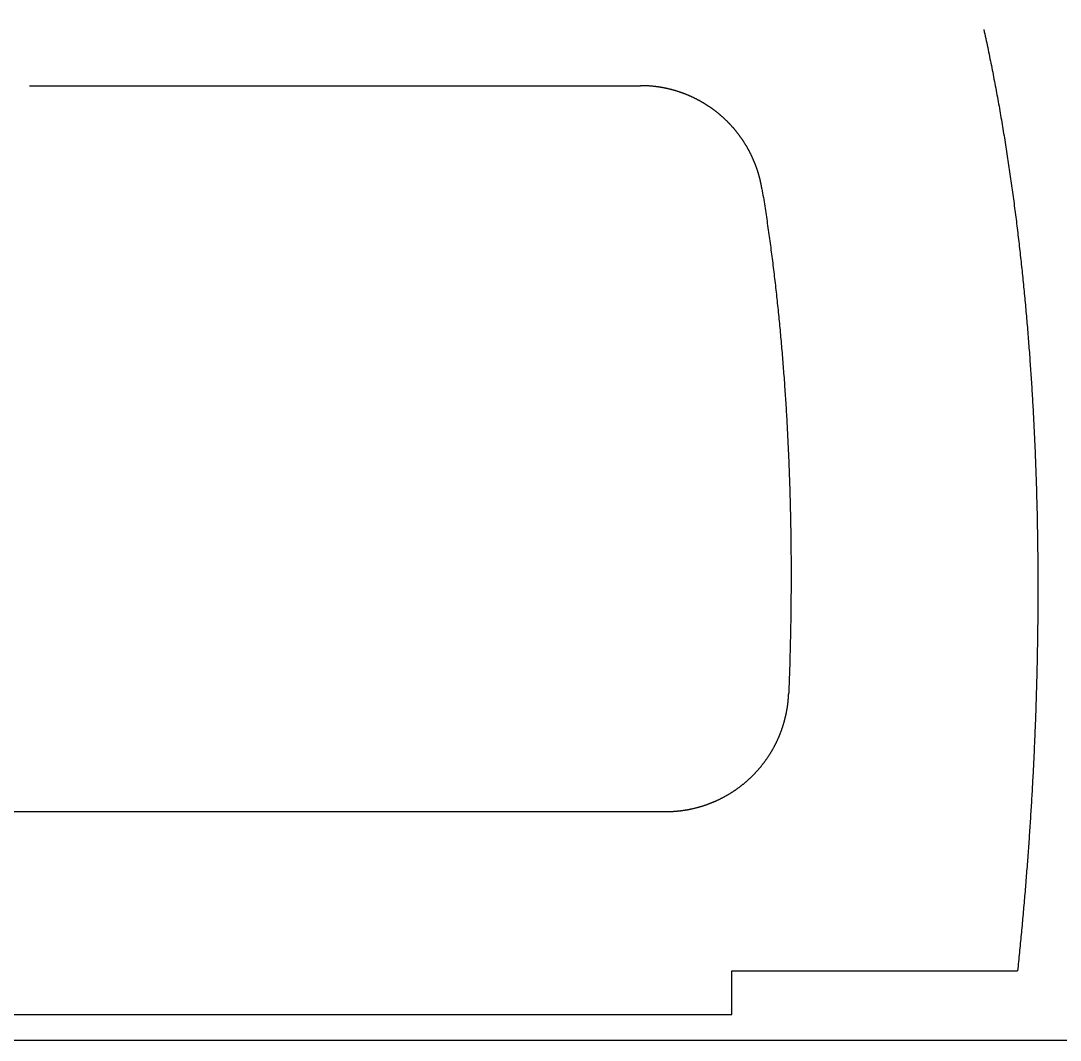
# Model space of a CAD drawing. Extents: x -537 to 363, y 432 to 791.
# Drawn here: x -455.3 to -396.7, y 432.1 to 489.5 of the extents above; entities that cross this region are included whole.
import ezdxf

# ---------------------------------------------------------------- set-up
doc = ezdxf.new("R2010")
doc.units = 0
doc.layers.get('0').update_dxf_attribs({"linetype": 'CONTINUOUS'})
doc.layers.add('90X10', color=1, linetype='CONTINUOUS')

msp = doc.modelspace()

# ---------------------------------------------------------------- linework, layer by layer
for p, q in [((-454.784, 485.89), (-420.346, 485.89)), ((-456.207, 444.971), (-418.924, 444.971)), ((-415.198, 433.526), (-415.198, 436.002)), ((-415.198, 436.002), (-399.088, 436.002)), ((-459.932, 433.526), (-415.198, 433.526))]:
    msp.add_line(p, q)
for points in [[(-400.99, 489.059, 0), (-400.962, 488.933, 0), (-400.935, 488.806, 0), (-400.907, 488.679, 0), (-400.88, 488.552, 0), (-400.853, 488.425, 0), (-400.826, 488.297, 0), (-400.799, 488.17, 0), (-400.772, 488.043, 0), (-400.746, 487.916, 0), (-400.72, 487.789, 0), (-400.693, 487.661, 0), (-400.667, 487.534, 0), (-400.642, 487.407, 0), (-400.616, 487.28, 0), (-400.59, 487.152, 0), (-400.565, 487.025, 0), (-400.54, 486.897, 0), (-400.514, 486.77, 0), (-400.49, 486.643, 0), (-400.465, 486.515, 0), (-400.44, 486.388, 0), (-400.416, 486.26, 0), (-400.391, 486.133, 0), (-400.367, 486.005, 0), (-400.343, 485.877, 0), (-400.319, 485.75, 0), (-400.295, 485.622, 0), (-400.272, 485.495, 0), (-400.248, 485.367, 0), (-400.225, 485.239, 0), (-400.202, 485.112, 0), (-400.179, 484.984, 0), (-400.156, 484.857, 0), (-400.133, 484.729, 0), (-400.11, 484.601, 0), (-400.088, 484.474, 0), (-400.065, 484.346, 0), (-400.043, 484.218, 0), (-400.021, 484.091, 0), (-399.999, 483.963, 0), (-399.978, 483.835, 0), (-399.956, 483.708, 0), (-399.935, 483.58, 0), (-399.913, 483.452, 0), (-399.892, 483.325, 0), (-399.871, 483.197, 0), (-399.85, 483.069, 0), (-399.829, 482.942, 0), (-399.809, 482.814, 0), (-399.788, 482.686, 0), (-399.768, 482.559, 0), (-399.748, 482.431, 0), (-399.728, 482.304, 0), (-399.708, 482.176, 0), (-399.688, 482.049, 0), (-399.668, 481.921, 0), (-399.649, 481.793, 0), (-399.629, 481.666, 0), (-399.61, 481.538, 0), (-399.591, 481.411, 0), (-399.572, 481.284, 0), (-399.553, 481.156, 0), (-399.534, 481.029, 0), (-399.516, 480.901, 0), (-399.497, 480.774, 0), (-399.479, 480.647, 0), (-399.461, 480.519, 0), (-399.443, 480.392, 0), (-399.425, 480.265, 0), (-399.407, 480.137, 0), (-399.389, 480.01, 0), (-399.372, 479.883, 0), (-399.354, 479.756, 0), (-399.337, 479.629, 0), (-399.32, 479.502, 0), (-399.303, 479.375, 0), (-399.286, 479.248, 0), (-399.269, 479.121, 0), (-399.253, 478.994, 0), (-399.236, 478.867, 0), (-399.22, 478.74, 0), (-399.204, 478.613, 0), (-399.187, 478.487, 0), (-399.171, 478.36, 0), (-399.156, 478.233, 0), (-399.14, 478.106, 0), (-399.124, 477.98, 0), (-399.109, 477.853, 0), (-399.093, 477.727, 0), (-399.078, 477.6, 0), (-399.063, 477.474, 0), (-399.048, 477.348, 0), (-399.033, 477.221, 0), (-399.018, 477.095, 0), (-399.003, 476.968, 0), (-398.989, 476.841, 0), (-398.974, 476.715, 0), (-398.96, 476.588, 0), (-398.946, 476.461, 0), (-398.931, 476.335, 0), (-398.917, 476.208, 0), (-398.903, 476.081, 0), (-398.89, 475.954, 0), (-398.876, 475.827, 0), (-398.862, 475.7, 0), (-398.849, 475.573, 0), (-398.835, 475.446, 0), (-398.822, 475.319, 0), (-398.809, 475.192, 0), (-398.796, 475.065, 0), (-398.783, 474.937, 0), (-398.77, 474.81, 0), (-398.757, 474.683, 0), (-398.745, 474.555, 0), (-398.732, 474.428, 0), (-398.72, 474.301, 0), (-398.707, 474.173, 0), (-398.695, 474.046, 0), (-398.683, 473.918, 0), (-398.671, 473.791, 0), (-398.659, 473.663, 0), (-398.647, 473.535, 0), (-398.636, 473.408, 0), (-398.624, 473.28, 0), (-398.612, 473.152, 0), (-398.601, 473.025, 0), (-398.59, 472.897, 0), (-398.579, 472.769, 0), (-398.567, 472.641, 0), (-398.557, 472.513, 0), (-398.546, 472.385, 0), (-398.535, 472.257, 0), (-398.524, 472.129, 0), (-398.514, 472.001, 0), (-398.503, 471.873, 0), (-398.493, 471.745, 0), (-398.483, 471.617, 0), (-398.472, 471.489, 0), (-398.462, 471.361, 0), (-398.452, 471.233, 0), (-398.443, 471.105, 0), (-398.433, 470.977, 0), (-398.423, 470.848, 0), (-398.414, 470.72, 0), (-398.404, 470.592, 0), (-398.395, 470.464, 0), (-398.386, 470.335, 0), (-398.377, 470.207, 0), (-398.368, 470.079, 0), (-398.359, 469.95, 0), (-398.35, 469.822, 0), (-398.341, 469.694, 0), (-398.332, 469.565, 0), (-398.324, 469.437, 0), (-398.315, 469.308, 0), (-398.307, 469.18, 0), (-398.299, 469.051, 0), (-398.291, 468.923, 0), (-398.283, 468.794, 0), (-398.275, 468.666, 0), (-398.267, 468.537, 0), (-398.259, 468.409, 0), (-398.252, 468.28, 0), (-398.244, 468.152, 0), (-398.237, 468.023, 0), (-398.229, 467.894, 0), (-398.222, 467.766, 0), (-398.215, 467.637, 0), (-398.208, 467.509, 0), (-398.201, 467.38, 0), (-398.194, 467.251, 0), (-398.187, 467.123, 0), (-398.18, 466.994, 0), (-398.174, 466.865, 0), (-398.167, 466.737, 0), (-398.161, 466.608, 0), (-398.155, 466.479, 0), (-398.149, 466.351, 0), (-398.142, 466.222, 0), (-398.136, 466.093, 0), (-398.131, 465.965, 0), (-398.125, 465.836, 0), (-398.119, 465.707, 0), (-398.113, 465.578, 0), (-398.108, 465.45, 0), (-398.102, 465.321, 0), (-398.097, 465.192, 0), (-398.092, 465.064, 0), (-398.087, 464.935, 0), (-398.082, 464.806, 0), (-398.077, 464.678, 0), (-398.072, 464.549, 0), (-398.067, 464.42, 0), (-398.062, 464.291, 0), (-398.058, 464.163, 0), (-398.053, 464.034, 0), (-398.049, 463.905, 0), (-398.045, 463.777, 0), (-398.04, 463.648, 0), (-398.036, 463.519, 0), (-398.032, 463.391, 0), (-398.028, 463.262, 0), (-398.024, 463.133, 0), (-398.021, 463.005, 0), (-398.017, 462.876, 0), (-398.013, 462.748, 0), (-398.01, 462.619, 0), (-398.007, 462.49, 0), (-398.003, 462.362, 0), (-398, 462.233, 0), (-397.997, 462.105, 0), (-397.994, 461.976, 0), (-397.991, 461.848, 0), (-397.988, 461.719, 0), (-397.985, 461.59, 0), (-397.983, 461.462, 0), (-397.98, 461.334, 0), (-397.978, 461.205, 0), (-397.975, 461.077, 0), (-397.973, 460.948, 0), (-397.971, 460.82, 0), (-397.968, 460.691, 0), (-397.966, 460.563, 0), (-397.964, 460.435, 0), (-397.963, 460.306, 0), (-397.961, 460.178, 0), (-397.959, 460.05, 0), (-397.957, 459.921, 0), (-397.956, 459.793, 0), (-397.954, 459.665, 0), (-397.953, 459.537, 0), (-397.952, 459.408, 0), (-397.951, 459.28, 0), (-397.95, 459.152, 0), (-397.949, 459.024, 0), (-397.948, 458.896, 0), (-397.947, 458.768, 0), (-397.946, 458.64, 0), (-397.945, 458.512, 0), (-397.945, 458.384, 0), (-397.944, 458.256, 0), (-397.944, 458.128, 0), (-397.944, 458, 0), (-397.943, 457.872, 0), (-397.943, 457.744, 0), (-397.943, 457.616, 0), (-397.943, 457.489, 0), (-397.943, 457.361, 0), (-397.943, 457.233, 0), (-397.944, 457.105, 0), (-397.944, 456.978, 0), (-397.944, 456.85, 0), (-397.945, 456.722, 0), (-397.946, 456.595, 0), (-397.946, 456.467, 0), (-397.947, 456.34, 0), (-397.948, 456.212, 0), (-397.949, 456.085, 0), (-397.95, 455.958, 0), (-397.951, 455.83, 0), (-397.952, 455.703, 0), (-397.953, 455.575, 0), (-397.955, 455.448, 0), (-397.956, 455.32, 0), (-397.958, 455.193, 0), (-397.959, 455.065, 0), (-397.961, 454.938, 0), (-397.963, 454.81, 0), (-397.964, 454.682, 0), (-397.966, 454.555, 0), (-397.968, 454.427, 0), (-397.97, 454.299, 0), (-397.973, 454.172, 0), (-397.975, 454.044, 0), (-397.977, 453.916, 0), (-397.98, 453.789, 0), (-397.982, 453.661, 0), (-397.985, 453.533, 0), (-397.987, 453.405, 0), (-397.99, 453.278, 0), (-397.993, 453.15, 0), (-397.996, 453.022, 0), (-397.999, 452.894, 0), (-398.002, 452.766, 0), (-398.005, 452.638, 0), (-398.008, 452.51, 0), (-398.012, 452.383, 0), (-398.015, 452.255, 0), (-398.018, 452.127, 0), (-398.022, 451.999, 0), (-398.026, 451.871, 0), (-398.029, 451.743, 0), (-398.033, 451.615, 0), (-398.037, 451.487, 0), (-398.041, 451.359, 0), (-398.045, 451.231, 0), (-398.049, 451.103, 0), (-398.053, 450.975, 0), (-398.058, 450.847, 0), (-398.062, 450.719, 0), (-398.066, 450.591, 0), (-398.071, 450.462, 0), (-398.075, 450.334, 0), (-398.08, 450.206, 0), (-398.085, 450.078, 0), (-398.09, 449.95, 0), (-398.095, 449.822, 0), (-398.1, 449.694, 0), (-398.105, 449.566, 0), (-398.11, 449.438, 0), (-398.115, 449.309, 0), (-398.12, 449.181, 0), (-398.126, 449.053, 0), (-398.131, 448.925, 0), (-398.137, 448.797, 0), (-398.143, 448.669, 0), (-398.148, 448.54, 0), (-398.154, 448.412, 0), (-398.16, 448.284, 0), (-398.166, 448.156, 0), (-398.172, 448.028, 0), (-398.178, 447.899, 0), (-398.184, 447.771, 0), (-398.191, 447.643, 0), (-398.197, 447.515, 0), (-398.203, 447.387, 0), (-398.21, 447.258, 0), (-398.216, 447.13, 0), (-398.223, 447.002, 0), (-398.23, 446.874, 0), (-398.237, 446.745, 0), (-398.244, 446.617, 0), (-398.251, 446.489, 0), (-398.258, 446.361, 0), (-398.265, 446.233, 0), (-398.272, 446.104, 0), (-398.279, 445.976, 0), (-398.287, 445.848, 0), (-398.294, 445.72, 0), (-398.302, 445.591, 0), (-398.309, 445.463, 0), (-398.317, 445.335, 0), (-398.325, 445.207, 0), (-398.333, 445.079, 0), (-398.341, 444.95, 0), (-398.349, 444.822, 0), (-398.357, 444.694, 0), (-398.365, 444.566, 0), (-398.373, 444.438, 0), (-398.381, 444.309, 0), (-398.39, 444.181, 0), (-398.398, 444.053, 0), (-398.407, 443.925, 0), (-398.416, 443.797, 0), (-398.424, 443.669, 0), (-398.433, 443.54, 0), (-398.442, 443.412, 0), (-398.451, 443.284, 0), (-398.46, 443.156, 0), (-398.469, 443.028, 0), (-398.478, 442.9, 0), (-398.487, 442.772, 0), (-398.497, 442.644, 0), (-398.506, 442.515, 0), (-398.516, 442.387, 0), (-398.525, 442.259, 0), (-398.535, 442.131, 0), (-398.545, 442.003, 0), (-398.554, 441.875, 0), (-398.564, 441.747, 0), (-398.574, 441.619, 0), (-398.584, 441.491, 0), (-398.594, 441.363, 0), (-398.605, 441.235, 0), (-398.615, 441.107, 0), (-398.625, 440.979, 0), (-398.636, 440.851, 0), (-398.646, 440.723, 0), (-398.657, 440.595, 0), (-398.667, 440.468, 0), (-398.678, 440.34, 0), (-398.689, 440.212, 0), (-398.7, 440.084, 0), (-398.711, 439.956, 0), (-398.722, 439.828, 0), (-398.733, 439.7, 0), (-398.744, 439.573, 0), (-398.755, 439.445, 0), (-398.767, 439.317, 0), (-398.778, 439.189, 0), (-398.789, 439.062, 0), (-398.801, 438.934, 0), (-398.813, 438.806, 0), (-398.824, 438.678, 0), (-398.836, 438.551, 0), (-398.848, 438.423, 0), (-398.86, 438.295, 0), (-398.872, 438.168, 0), (-398.884, 438.04, 0), (-398.896, 437.913, 0), (-398.909, 437.785, 0), (-398.921, 437.658, 0), (-398.933, 437.53, 0), (-398.946, 437.403, 0), (-398.958, 437.275, 0), (-398.971, 437.148, 0), (-398.984, 437.02, 0), (-398.996, 436.893, 0), (-399.009, 436.765, 0), (-399.022, 436.638, 0), (-399.035, 436.511, 0), (-399.048, 436.383, 0), (-399.061, 436.256, 0), (-399.075, 436.129, 0), (-399.088, 436.002, 0)], [(-413.499, 480.081, 0), (-413.503, 480.104, 0), (-413.507, 480.127, 0), (-413.511, 480.151, 0), (-413.515, 480.174, 0), (-413.519, 480.197, 0), (-413.524, 480.22, 0), (-413.528, 480.243, 0), (-413.532, 480.267, 0), (-413.537, 480.29, 0), (-413.541, 480.313, 0), (-413.546, 480.336, 0), (-413.551, 480.359, 0), (-413.556, 480.382, 0), (-413.561, 480.405, 0), (-413.566, 480.428, 0), (-413.571, 480.451, 0), (-413.576, 480.474, 0), (-413.581, 480.497, 0), (-413.586, 480.52, 0), (-413.592, 480.543, 0), (-413.597, 480.566, 0), (-413.603, 480.589, 0), (-413.608, 480.611, 0), (-413.614, 480.634, 0), (-413.62, 480.657, 0), (-413.625, 480.68, 0), (-413.631, 480.703, 0), (-413.637, 480.725, 0), (-413.643, 480.748, 0), (-413.649, 480.771, 0), (-413.656, 480.793, 0), (-413.662, 480.816, 0), (-413.668, 480.839, 0), (-413.675, 480.861, 0), (-413.681, 480.884, 0), (-413.688, 480.906, 0), (-413.695, 480.929, 0), (-413.701, 480.951, 0), (-413.708, 480.974, 0), (-413.715, 480.996, 0), (-413.722, 481.019, 0), (-413.729, 481.041, 0), (-413.736, 481.064, 0), (-413.743, 481.086, 0), (-413.751, 481.108, 0), (-413.758, 481.131, 0), (-413.765, 481.153, 0), (-413.773, 481.175, 0), (-413.78, 481.197, 0), (-413.788, 481.22, 0), (-413.796, 481.242, 0), (-413.803, 481.264, 0), (-413.811, 481.286, 0), (-413.819, 481.308, 0), (-413.827, 481.33, 0), (-413.835, 481.352, 0), (-413.844, 481.374, 0), (-413.852, 481.396, 0), (-413.86, 481.418, 0), (-413.869, 481.44, 0), (-413.877, 481.462, 0), (-413.886, 481.484, 0), (-413.894, 481.506, 0), (-413.903, 481.528, 0), (-413.912, 481.549, 0), (-413.92, 481.571, 0), (-413.929, 481.593, 0), (-413.938, 481.615, 0), (-413.947, 481.636, 0), (-413.956, 481.658, 0), (-413.966, 481.68, 0), (-413.975, 481.701, 0), (-413.984, 481.723, 0), (-413.994, 481.744, 0), (-414.003, 481.766, 0), (-414.013, 481.787, 0), (-414.022, 481.809, 0), (-414.032, 481.83, 0), (-414.042, 481.851, 0), (-414.052, 481.873, 0), (-414.062, 481.894, 0), (-414.072, 481.915, 0), (-414.082, 481.937, 0), (-414.092, 481.958, 0), (-414.102, 481.979, 0), (-414.112, 482, 0), (-414.123, 482.021, 0), (-414.133, 482.042, 0), (-414.144, 482.063, 0), (-414.154, 482.084, 0), (-414.165, 482.105, 0), (-414.176, 482.126, 0), (-414.187, 482.147, 0), (-414.197, 482.168, 0), (-414.208, 482.189, 0), (-414.219, 482.21, 0), (-414.23, 482.23, 0), (-414.242, 482.251, 0), (-414.253, 482.272, 0), (-414.264, 482.292, 0), (-414.276, 482.313, 0), (-414.287, 482.334, 0), (-414.299, 482.354, 0), (-414.31, 482.375, 0), (-414.322, 482.395, 0), (-414.333, 482.415, 0), (-414.345, 482.436, 0), (-414.357, 482.456, 0), (-414.369, 482.477, 0), (-414.381, 482.497, 0), (-414.393, 482.517, 0), (-414.405, 482.537, 0), (-414.418, 482.557, 0), (-414.43, 482.578, 0), (-414.442, 482.598, 0), (-414.455, 482.618, 0), (-414.467, 482.638, 0), (-414.48, 482.658, 0), (-414.492, 482.678, 0), (-414.505, 482.697, 0), (-414.518, 482.717, 0), (-414.531, 482.737, 0), (-414.544, 482.757, 0), (-414.557, 482.776, 0), (-414.57, 482.796, 0), (-414.583, 482.816, 0), (-414.596, 482.835, 0), (-414.609, 482.855, 0), (-414.622, 482.874, 0), (-414.636, 482.894, 0), (-414.649, 482.913, 0), (-414.662, 482.932, 0), (-414.676, 482.951, 0), (-414.69, 482.971, 0), (-414.703, 482.99, 0), (-414.717, 483.009, 0), (-414.731, 483.028, 0), (-414.745, 483.047, 0), (-414.759, 483.066, 0), (-414.773, 483.085, 0), (-414.787, 483.104, 0), (-414.801, 483.123, 0), (-414.815, 483.141, 0), (-414.829, 483.16, 0), (-414.843, 483.179, 0), (-414.858, 483.197, 0), (-414.872, 483.216, 0), (-414.887, 483.234, 0), (-414.901, 483.253, 0), (-414.916, 483.271, 0), (-414.93, 483.29, 0), (-414.945, 483.308, 0), (-414.96, 483.326, 0), (-414.975, 483.344, 0), (-414.99, 483.363, 0), (-415.005, 483.381, 0), (-415.02, 483.399, 0), (-415.035, 483.417, 0), (-415.05, 483.435, 0), (-415.065, 483.453, 0), (-415.08, 483.47, 0), (-415.096, 483.488, 0), (-415.111, 483.506, 0), (-415.127, 483.524, 0), (-415.142, 483.541, 0), (-415.158, 483.559, 0), (-415.173, 483.576, 0), (-415.189, 483.594, 0), (-415.205, 483.611, 0), (-415.221, 483.629, 0), (-415.236, 483.646, 0), (-415.252, 483.663, 0), (-415.268, 483.681, 0), (-415.284, 483.698, 0), (-415.3, 483.715, 0), (-415.317, 483.732, 0), (-415.333, 483.749, 0), (-415.349, 483.766, 0), (-415.365, 483.783, 0), (-415.382, 483.799, 0), (-415.398, 483.816, 0), (-415.415, 483.833, 0), (-415.431, 483.85, 0), (-415.448, 483.866, 0), (-415.465, 483.883, 0), (-415.481, 483.899, 0), (-415.498, 483.916, 0), (-415.515, 483.932, 0), (-415.532, 483.948, 0), (-415.549, 483.965, 0), (-415.566, 483.981, 0), (-415.583, 483.997, 0), (-415.6, 484.013, 0), (-415.617, 484.029, 0), (-415.634, 484.045, 0), (-415.652, 484.061, 0), (-415.669, 484.077, 0), (-415.686, 484.093, 0), (-415.704, 484.109, 0), (-415.721, 484.124, 0), (-415.739, 484.14, 0), (-415.756, 484.155, 0), (-415.774, 484.171, 0), (-415.792, 484.186, 0), (-415.81, 484.202, 0), (-415.827, 484.217, 0), (-415.845, 484.232, 0), (-415.863, 484.248, 0), (-415.881, 484.263, 0), (-415.899, 484.278, 0), (-415.917, 484.293, 0), (-415.935, 484.308, 0), (-415.954, 484.323, 0), (-415.972, 484.338, 0), (-415.99, 484.353, 0), (-416.009, 484.367, 0), (-416.027, 484.382, 0), (-416.045, 484.397, 0), (-416.064, 484.411, 0), (-416.082, 484.426, 0), (-416.101, 484.44, 0), (-416.12, 484.455, 0), (-416.138, 484.469, 0), (-416.157, 484.483, 0), (-416.176, 484.497, 0), (-416.195, 484.512, 0), (-416.214, 484.526, 0), (-416.233, 484.54, 0), (-416.252, 484.554, 0), (-416.271, 484.567, 0), (-416.29, 484.581, 0), (-416.309, 484.595, 0), (-416.328, 484.609, 0), (-416.348, 484.622, 0), (-416.367, 484.636, 0), (-416.386, 484.649, 0), (-416.406, 484.663, 0), (-416.425, 484.676, 0), (-416.445, 484.689, 0), (-416.464, 484.703, 0), (-416.484, 484.716, 0), (-416.503, 484.729, 0), (-416.523, 484.742, 0), (-416.543, 484.755, 0), (-416.562, 484.768, 0), (-416.582, 484.781, 0), (-416.602, 484.793, 0), (-416.622, 484.806, 0), (-416.642, 484.819, 0), (-416.661, 484.831, 0), (-416.681, 484.844, 0), (-416.701, 484.856, 0), (-416.722, 484.868, 0), (-416.742, 484.881, 0), (-416.762, 484.893, 0), (-416.782, 484.905, 0), (-416.802, 484.917, 0), (-416.822, 484.929, 0), (-416.843, 484.941, 0), (-416.863, 484.953, 0), (-416.883, 484.964, 0), (-416.904, 484.976, 0), (-416.924, 484.988, 0), (-416.945, 484.999, 0), (-416.965, 485.011, 0), (-416.986, 485.022, 0), (-417.006, 485.034, 0), (-417.027, 485.045, 0), (-417.048, 485.056, 0), (-417.068, 485.067, 0), (-417.089, 485.078, 0), (-417.11, 485.089, 0), (-417.131, 485.1, 0), (-417.152, 485.111, 0), (-417.173, 485.122, 0), (-417.194, 485.133, 0), (-417.214, 485.143, 0), (-417.236, 485.154, 0), (-417.257, 485.164, 0), (-417.278, 485.175, 0), (-417.299, 485.185, 0), (-417.32, 485.195, 0), (-417.341, 485.206, 0), (-417.362, 485.216, 0), (-417.384, 485.226, 0), (-417.405, 485.236, 0), (-417.426, 485.246, 0), (-417.448, 485.256, 0), (-417.469, 485.266, 0), (-417.49, 485.275, 0), (-417.512, 485.285, 0), (-417.533, 485.294, 0), (-417.555, 485.304, 0), (-417.576, 485.313, 0), (-417.598, 485.323, 0), (-417.62, 485.332, 0), (-417.641, 485.341, 0), (-417.663, 485.35, 0), (-417.685, 485.359, 0), (-417.706, 485.368, 0), (-417.728, 485.377, 0), (-417.75, 485.386, 0), (-417.772, 485.395, 0), (-417.794, 485.404, 0), (-417.816, 485.412, 0), (-417.838, 485.421, 0), (-417.86, 485.429, 0), (-417.882, 485.438, 0), (-417.904, 485.446, 0), (-417.926, 485.454, 0), (-417.948, 485.462, 0), (-417.97, 485.471, 0), (-417.992, 485.479, 0), (-418.014, 485.487, 0), (-418.036, 485.494, 0), (-418.059, 485.502, 0), (-418.081, 485.51, 0), (-418.103, 485.518, 0), (-418.126, 485.525, 0), (-418.148, 485.533, 0), (-418.17, 485.54, 0), (-418.193, 485.548, 0), (-418.215, 485.555, 0), (-418.238, 485.562, 0), (-418.26, 485.569, 0), (-418.283, 485.576, 0), (-418.305, 485.583, 0), (-418.328, 485.59, 0), (-418.35, 485.597, 0), (-418.373, 485.604, 0), (-418.396, 485.61, 0), (-418.418, 485.617, 0), (-418.441, 485.623, 0), (-418.463, 485.63, 0), (-418.486, 485.636, 0), (-418.509, 485.642, 0), (-418.532, 485.649, 0), (-418.554, 485.655, 0), (-418.577, 485.661, 0), (-418.6, 485.667, 0), (-418.623, 485.673, 0), (-418.646, 485.679, 0), (-418.668, 485.684, 0), (-418.691, 485.69, 0), (-418.714, 485.695, 0), (-418.737, 485.701, 0), (-418.76, 485.706, 0), (-418.783, 485.712, 0), (-418.806, 485.717, 0), (-418.829, 485.722, 0), (-418.852, 485.727, 0), (-418.875, 485.732, 0), (-418.898, 485.737, 0), (-418.921, 485.742, 0), (-418.944, 485.747, 0), (-418.967, 485.752, 0), (-418.99, 485.756, 0), (-419.013, 485.761, 0), (-419.036, 485.765, 0), (-419.059, 485.77, 0), (-419.082, 485.774, 0), (-419.105, 485.778, 0), (-419.129, 485.782, 0), (-419.152, 485.787, 0), (-419.175, 485.791, 0), (-419.198, 485.795, 0), (-419.221, 485.798, 0), (-419.244, 485.802, 0), (-419.268, 485.806, 0), (-419.291, 485.809, 0), (-419.314, 485.813, 0), (-419.337, 485.816, 0), (-419.361, 485.82, 0), (-419.384, 485.823, 0), (-419.407, 485.826, 0), (-419.431, 485.829, 0), (-419.454, 485.833, 0), (-419.477, 485.836, 0), (-419.501, 485.838, 0), (-419.524, 485.841, 0), (-419.547, 485.844, 0), (-419.571, 485.847, 0), (-419.594, 485.849, 0), (-419.618, 485.852, 0), (-419.641, 485.854, 0), (-419.664, 485.857, 0), (-419.688, 485.859, 0), (-419.711, 485.861, 0), (-419.735, 485.863, 0), (-419.758, 485.865, 0), (-419.782, 485.867, 0), (-419.805, 485.869, 0), (-419.828, 485.871, 0), (-419.852, 485.873, 0), (-419.875, 485.874, 0), (-419.899, 485.876, 0), (-419.922, 485.877, 0), (-419.946, 485.879, 0), (-419.969, 485.88, 0), (-419.993, 485.881, 0), (-420.017, 485.882, 0), (-420.04, 485.883, 0), (-420.064, 485.884, 0), (-420.087, 485.885, 0), (-420.111, 485.886, 0), (-420.134, 485.887, 0), (-420.158, 485.888, 0), (-420.181, 485.888, 0), (-420.205, 485.889, 0), (-420.228, 485.889, 0), (-420.252, 485.89, 0), (-420.276, 485.89, 0), (-420.299, 485.89, 0), (-420.323, 485.89, 0), (-420.346, 485.89, 0)], [(-413.499, 480.081, 0), (-413.479, 479.959, 0), (-413.459, 479.838, 0), (-413.44, 479.716, 0), (-413.42, 479.594, 0), (-413.401, 479.473, 0), (-413.381, 479.351, 0), (-413.362, 479.228, 0), (-413.343, 479.106, 0), (-413.324, 478.984, 0), (-413.305, 478.861, 0), (-413.287, 478.739, 0), (-413.268, 478.616, 0), (-413.25, 478.493, 0), (-413.231, 478.37, 0), (-413.213, 478.247, 0), (-413.195, 478.124, 0), (-413.177, 478.001, 0), (-413.16, 477.878, 0), (-413.142, 477.754, 0), (-413.125, 477.631, 0), (-413.107, 477.507, 0), (-413.09, 477.383, 0), (-413.073, 477.259, 0), (-413.056, 477.135, 0), (-413.039, 477.011, 0), (-413.022, 476.887, 0), (-413.006, 476.763, 0), (-412.989, 476.639, 0), (-412.973, 476.514, 0), (-412.957, 476.39, 0), (-412.941, 476.265, 0), (-412.925, 476.14, 0), (-412.909, 476.016, 0), (-412.893, 475.891, 0), (-412.877, 475.766, 0), (-412.862, 475.641, 0), (-412.847, 475.515, 0), (-412.831, 475.39, 0), (-412.816, 475.265, 0), (-412.801, 475.139, 0), (-412.787, 475.014, 0), (-412.772, 474.888, 0), (-412.757, 474.763, 0), (-412.743, 474.637, 0), (-412.729, 474.511, 0), (-412.714, 474.385, 0), (-412.7, 474.259, 0), (-412.686, 474.133, 0), (-412.672, 474.007, 0), (-412.659, 473.881, 0), (-412.645, 473.754, 0), (-412.632, 473.628, 0), (-412.618, 473.502, 0), (-412.605, 473.375, 0), (-412.592, 473.248, 0), (-412.579, 473.122, 0), (-412.566, 472.995, 0), (-412.553, 472.868, 0), (-412.541, 472.741, 0), (-412.528, 472.614, 0), (-412.516, 472.487, 0), (-412.504, 472.36, 0), (-412.492, 472.233, 0), (-412.48, 472.106, 0), (-412.468, 471.979, 0), (-412.456, 471.852, 0), (-412.444, 471.724, 0), (-412.433, 471.597, 0), (-412.421, 471.469, 0), (-412.41, 471.342, 0), (-412.399, 471.214, 0), (-412.388, 471.086, 0), (-412.377, 470.959, 0), (-412.366, 470.831, 0), (-412.355, 470.703, 0), (-412.345, 470.575, 0), (-412.334, 470.447, 0), (-412.324, 470.319, 0), (-412.314, 470.191, 0), (-412.304, 470.063, 0), (-412.294, 469.935, 0), (-412.284, 469.807, 0), (-412.274, 469.679, 0), (-412.265, 469.551, 0), (-412.255, 469.422, 0), (-412.246, 469.294, 0), (-412.236, 469.166, 0), (-412.227, 469.037, 0), (-412.218, 468.909, 0), (-412.209, 468.78, 0), (-412.201, 468.652, 0), (-412.192, 468.523, 0), (-412.183, 468.395, 0), (-412.175, 468.266, 0), (-412.167, 468.137, 0), (-412.158, 468.009, 0), (-412.15, 467.88, 0), (-412.142, 467.751, 0), (-412.134, 467.622, 0), (-412.127, 467.494, 0), (-412.119, 467.365, 0), (-412.111, 467.236, 0), (-412.104, 467.107, 0), (-412.097, 466.978, 0), (-412.089, 466.849, 0), (-412.082, 466.72, 0), (-412.075, 466.591, 0), (-412.069, 466.462, 0), (-412.062, 466.333, 0), (-412.055, 466.204, 0), (-412.049, 466.075, 0), (-412.042, 465.946, 0), (-412.036, 465.817, 0), (-412.03, 465.688, 0), (-412.024, 465.559, 0), (-412.018, 465.429, 0), (-412.012, 465.3, 0), (-412.006, 465.171, 0), (-412.001, 465.042, 0), (-411.995, 464.913, 0), (-411.99, 464.784, 0), (-411.984, 464.654, 0), (-411.979, 464.525, 0), (-411.974, 464.396, 0), (-411.969, 464.267, 0), (-411.964, 464.137, 0), (-411.96, 464.008, 0), (-411.955, 463.879, 0), (-411.95, 463.75, 0), (-411.946, 463.62, 0), (-411.942, 463.491, 0), (-411.937, 463.362, 0), (-411.933, 463.233, 0), (-411.929, 463.103, 0), (-411.926, 462.974, 0), (-411.922, 462.845, 0), (-411.918, 462.716, 0), (-411.915, 462.586, 0), (-411.911, 462.457, 0), (-411.908, 462.328, 0), (-411.905, 462.199, 0), (-411.901, 462.07, 0), (-411.898, 461.941, 0), (-411.896, 461.811, 0), (-411.893, 461.682, 0), (-411.89, 461.553, 0), (-411.887, 461.424, 0), (-411.885, 461.295, 0), (-411.883, 461.166, 0), (-411.88, 461.037, 0), (-411.878, 460.908, 0), (-411.876, 460.779, 0), (-411.874, 460.65, 0), (-411.872, 460.521, 0), (-411.871, 460.392, 0), (-411.869, 460.263, 0), (-411.867, 460.134, 0), (-411.866, 460.005, 0), (-411.865, 459.876, 0), (-411.863, 459.747, 0), (-411.862, 459.618, 0), (-411.861, 459.49, 0), (-411.86, 459.361, 0), (-411.86, 459.232, 0), (-411.859, 459.103, 0), (-411.858, 458.975, 0), (-411.858, 458.846, 0), (-411.857, 458.718, 0), (-411.857, 458.589, 0), (-411.857, 458.46, 0), (-411.857, 458.332, 0), (-411.857, 458.204, 0), (-411.857, 458.075, 0), (-411.857, 457.947, 0), (-411.858, 457.818, 0), (-411.858, 457.69, 0), (-411.859, 457.562, 0), (-411.859, 457.434, 0), (-411.86, 457.306, 0), (-411.861, 457.177, 0), (-411.862, 457.049, 0), (-411.863, 456.921, 0), (-411.864, 456.793, 0), (-411.865, 456.665, 0), (-411.866, 456.537, 0), (-411.868, 456.409, 0), (-411.869, 456.281, 0), (-411.871, 456.153, 0), (-411.873, 456.024, 0), (-411.874, 455.896, 0), (-411.876, 455.768, 0), (-411.878, 455.639, 0), (-411.88, 455.511, 0), (-411.883, 455.382, 0), (-411.885, 455.254, 0), (-411.887, 455.125, 0), (-411.89, 454.996, 0), (-411.892, 454.868, 0), (-411.895, 454.739, 0), (-411.898, 454.61, 0), (-411.901, 454.481, 0), (-411.904, 454.353, 0), (-411.907, 454.224, 0), (-411.91, 454.095, 0), (-411.913, 453.966, 0), (-411.917, 453.837, 0), (-411.92, 453.708, 0), (-411.924, 453.579, 0), (-411.928, 453.449, 0), (-411.931, 453.32, 0), (-411.935, 453.191, 0), (-411.939, 453.062, 0), (-411.943, 452.933, 0), (-411.948, 452.803, 0), (-411.952, 452.674, 0), (-411.956, 452.544, 0), (-411.961, 452.415, 0), (-411.965, 452.286, 0), (-411.97, 452.156, 0), (-411.975, 452.027, 0), (-411.979, 451.897, 0), (-411.984, 451.767, 0), (-411.99, 451.638, 0)], [(-418.924, 444.971, 0), (-418.898, 444.971, 0), (-418.873, 444.971, 0), (-418.847, 444.971, 0), (-418.821, 444.971, 0), (-418.796, 444.972, 0), (-418.77, 444.972, 0), (-418.744, 444.973, 0), (-418.719, 444.974, 0), (-418.693, 444.975, 0), (-418.668, 444.975, 0), (-418.642, 444.976, 0), (-418.616, 444.978, 0), (-418.591, 444.979, 0), (-418.565, 444.98, 0), (-418.539, 444.981, 0), (-418.514, 444.983, 0), (-418.488, 444.984, 0), (-418.463, 444.986, 0), (-418.437, 444.988, 0), (-418.412, 444.99, 0), (-418.386, 444.992, 0), (-418.361, 444.994, 0), (-418.335, 444.996, 0), (-418.31, 444.998, 0), (-418.284, 445, 0), (-418.259, 445.003, 0), (-418.233, 445.005, 0), (-418.208, 445.008, 0), (-418.182, 445.011, 0), (-418.157, 445.013, 0), (-418.131, 445.016, 0), (-418.106, 445.019, 0), (-418.08, 445.022, 0), (-418.055, 445.025, 0), (-418.03, 445.029, 0), (-418.004, 445.032, 0), (-417.979, 445.035, 0), (-417.954, 445.039, 0), (-417.928, 445.043, 0), (-417.903, 445.046, 0), (-417.878, 445.05, 0), (-417.852, 445.054, 0), (-417.827, 445.058, 0), (-417.802, 445.062, 0), (-417.777, 445.066, 0), (-417.752, 445.071, 0), (-417.726, 445.075, 0), (-417.701, 445.079, 0), (-417.676, 445.084, 0), (-417.651, 445.089, 0), (-417.626, 445.093, 0), (-417.601, 445.098, 0), (-417.576, 445.103, 0), (-417.55, 445.108, 0), (-417.525, 445.113, 0), (-417.5, 445.118, 0), (-417.475, 445.124, 0), (-417.45, 445.129, 0), (-417.425, 445.134, 0), (-417.4, 445.14, 0), (-417.376, 445.146, 0), (-417.351, 445.151, 0), (-417.326, 445.157, 0), (-417.301, 445.163, 0), (-417.276, 445.169, 0), (-417.251, 445.175, 0), (-417.226, 445.182, 0), (-417.202, 445.188, 0), (-417.177, 445.194, 0), (-417.152, 445.201, 0), (-417.127, 445.207, 0), (-417.103, 445.214, 0), (-417.078, 445.221, 0), (-417.053, 445.228, 0), (-417.029, 445.235, 0), (-417.004, 445.242, 0), (-416.979, 445.249, 0), (-416.955, 445.256, 0), (-416.93, 445.263, 0), (-416.906, 445.271, 0), (-416.881, 445.278, 0), (-416.857, 445.286, 0), (-416.833, 445.293, 0), (-416.808, 445.301, 0), (-416.784, 445.309, 0), (-416.759, 445.317, 0), (-416.735, 445.325, 0), (-416.711, 445.333, 0), (-416.686, 445.341, 0), (-416.662, 445.35, 0), (-416.638, 445.358, 0), (-416.614, 445.367, 0), (-416.59, 445.375, 0), (-416.566, 445.384, 0), (-416.541, 445.393, 0), (-416.517, 445.401, 0), (-416.493, 445.41, 0), (-416.469, 445.419, 0), (-416.445, 445.428, 0), (-416.421, 445.438, 0), (-416.397, 445.447, 0), (-416.374, 445.456, 0), (-416.35, 445.466, 0), (-416.326, 445.475, 0), (-416.302, 445.485, 0), (-416.278, 445.495, 0), (-416.255, 445.505, 0), (-416.231, 445.515, 0), (-416.207, 445.525, 0), (-416.184, 445.535, 0), (-416.16, 445.545, 0), (-416.137, 445.555, 0), (-416.113, 445.566, 0), (-416.09, 445.576, 0), (-416.066, 445.586, 0), (-416.043, 445.597, 0), (-416.02, 445.608, 0), (-415.996, 445.619, 0), (-415.973, 445.629, 0), (-415.95, 445.64, 0), (-415.927, 445.651, 0), (-415.904, 445.662, 0), (-415.881, 445.674, 0), (-415.858, 445.685, 0), (-415.835, 445.696, 0), (-415.812, 445.708, 0), (-415.789, 445.719, 0), (-415.766, 445.731, 0), (-415.743, 445.743, 0), (-415.721, 445.754, 0), (-415.698, 445.766, 0), (-415.675, 445.778, 0), (-415.653, 445.79, 0), (-415.63, 445.802, 0), (-415.608, 445.814, 0), (-415.585, 445.827, 0), (-415.563, 445.839, 0), (-415.54, 445.852, 0), (-415.518, 445.864, 0), (-415.496, 445.877, 0), (-415.474, 445.889, 0), (-415.451, 445.902, 0), (-415.429, 445.915, 0), (-415.407, 445.928, 0), (-415.385, 445.941, 0), (-415.363, 445.954, 0), (-415.341, 445.967, 0), (-415.319, 445.98, 0), (-415.298, 445.994, 0), (-415.276, 446.007, 0), (-415.254, 446.021, 0), (-415.232, 446.034, 0), (-415.211, 446.048, 0), (-415.189, 446.061, 0), (-415.168, 446.075, 0), (-415.146, 446.089, 0), (-415.125, 446.103, 0), (-415.103, 446.117, 0), (-415.082, 446.131, 0), (-415.061, 446.145, 0), (-415.04, 446.16, 0), (-415.018, 446.174, 0), (-414.997, 446.188, 0), (-414.976, 446.203, 0), (-414.955, 446.218, 0), (-414.934, 446.232, 0), (-414.913, 446.247, 0), (-414.893, 446.262, 0), (-414.872, 446.277, 0), (-414.851, 446.292, 0), (-414.83, 446.307, 0), (-414.81, 446.322, 0), (-414.789, 446.337, 0), (-414.769, 446.352, 0), (-414.748, 446.368, 0), (-414.728, 446.383, 0), (-414.707, 446.399, 0), (-414.687, 446.414, 0), (-414.667, 446.43, 0), (-414.647, 446.446, 0), (-414.627, 446.461, 0), (-414.607, 446.477, 0), (-414.587, 446.493, 0), (-414.567, 446.509, 0), (-414.547, 446.525, 0), (-414.527, 446.542, 0), (-414.507, 446.558, 0), (-414.487, 446.574, 0), (-414.468, 446.591, 0), (-414.448, 446.607, 0), (-414.429, 446.624, 0), (-414.409, 446.64, 0), (-414.39, 446.657, 0), (-414.37, 446.674, 0), (-414.351, 446.691, 0), (-414.332, 446.707, 0), (-414.313, 446.724, 0), (-414.293, 446.742, 0), (-414.274, 446.759, 0), (-414.255, 446.776, 0), (-414.236, 446.793, 0), (-414.218, 446.811, 0), (-414.199, 446.828, 0), (-414.18, 446.845, 0), (-414.161, 446.863, 0), (-414.143, 446.881, 0), (-414.124, 446.898, 0), (-414.106, 446.916, 0), (-414.087, 446.934, 0), (-414.069, 446.952, 0), (-414.05, 446.97, 0), (-414.032, 446.988, 0), (-414.014, 447.006, 0), (-413.996, 447.024, 0), (-413.978, 447.043, 0), (-413.96, 447.061, 0), (-413.942, 447.079, 0), (-413.924, 447.098, 0), (-413.906, 447.116, 0), (-413.889, 447.135, 0), (-413.871, 447.154, 0), (-413.854, 447.172, 0), (-413.836, 447.191, 0), (-413.819, 447.21, 0), (-413.801, 447.229, 0), (-413.784, 447.248, 0), (-413.767, 447.267, 0), (-413.75, 447.286, 0), (-413.733, 447.305, 0), (-413.716, 447.324, 0), (-413.699, 447.343, 0), (-413.682, 447.363, 0), (-413.665, 447.382, 0), (-413.649, 447.402, 0), (-413.632, 447.421, 0), (-413.616, 447.441, 0), (-413.599, 447.46, 0), (-413.583, 447.48, 0), (-413.566, 447.5, 0), (-413.55, 447.519, 0), (-413.534, 447.539, 0), (-413.518, 447.559, 0), (-413.502, 447.579, 0), (-413.486, 447.599, 0), (-413.47, 447.619, 0), (-413.454, 447.639, 0), (-413.439, 447.66, 0), (-413.423, 447.68, 0), (-413.407, 447.7, 0), (-413.392, 447.72, 0), (-413.377, 447.741, 0), (-413.361, 447.761, 0), (-413.346, 447.782, 0), (-413.331, 447.802, 0), (-413.316, 447.823, 0), (-413.301, 447.844, 0), (-413.286, 447.865, 0), (-413.271, 447.885, 0), (-413.256, 447.906, 0), (-413.241, 447.927, 0), (-413.227, 447.948, 0), (-413.212, 447.969, 0), (-413.198, 447.99, 0), (-413.183, 448.011, 0), (-413.169, 448.032, 0), (-413.155, 448.054, 0), (-413.141, 448.075, 0), (-413.126, 448.096, 0), (-413.112, 448.118, 0), (-413.098, 448.139, 0), (-413.085, 448.161, 0), (-413.071, 448.182, 0), (-413.057, 448.204, 0), (-413.044, 448.225, 0), (-413.03, 448.247, 0), (-413.017, 448.269, 0), (-413.003, 448.291, 0), (-412.99, 448.312, 0), (-412.977, 448.334, 0), (-412.963, 448.356, 0), (-412.95, 448.378, 0), (-412.937, 448.4, 0), (-412.925, 448.422, 0), (-412.912, 448.445, 0), (-412.899, 448.467, 0), (-412.886, 448.489, 0), (-412.874, 448.511, 0), (-412.861, 448.534, 0), (-412.849, 448.556, 0), (-412.836, 448.578, 0), (-412.824, 448.601, 0), (-412.812, 448.623, 0), (-412.8, 448.646, 0), (-412.788, 448.669, 0), (-412.776, 448.691, 0), (-412.764, 448.714, 0), (-412.752, 448.737, 0), (-412.741, 448.76, 0), (-412.729, 448.782, 0), (-412.718, 448.805, 0), (-412.706, 448.828, 0), (-412.695, 448.851, 0), (-412.684, 448.874, 0), (-412.673, 448.897, 0), (-412.661, 448.92, 0), (-412.65, 448.944, 0), (-412.639, 448.967, 0), (-412.629, 448.99, 0), (-412.618, 449.013, 0), (-412.607, 449.037, 0), (-412.597, 449.06, 0), (-412.586, 449.083, 0), (-412.576, 449.107, 0), (-412.565, 449.13, 0), (-412.555, 449.154, 0), (-412.545, 449.178, 0), (-412.535, 449.201, 0), (-412.525, 449.225, 0), (-412.515, 449.249, 0), (-412.505, 449.272, 0), (-412.496, 449.296, 0), (-412.486, 449.32, 0), (-412.476, 449.344, 0), (-412.467, 449.368, 0), (-412.458, 449.391, 0), (-412.448, 449.415, 0), (-412.439, 449.439, 0), (-412.43, 449.463, 0), (-412.421, 449.487, 0), (-412.412, 449.511, 0), (-412.403, 449.535, 0), (-412.395, 449.559, 0), (-412.386, 449.584, 0), (-412.377, 449.608, 0), (-412.369, 449.632, 0), (-412.361, 449.656, 0), (-412.352, 449.68, 0), (-412.344, 449.705, 0), (-412.336, 449.729, 0), (-412.328, 449.753, 0), (-412.32, 449.778, 0), (-412.312, 449.802, 0), (-412.304, 449.826, 0), (-412.297, 449.851, 0), (-412.289, 449.875, 0), (-412.282, 449.9, 0), (-412.274, 449.924, 0), (-412.267, 449.949, 0), (-412.26, 449.974, 0), (-412.253, 449.998, 0), (-412.246, 450.023, 0), (-412.239, 450.047, 0), (-412.232, 450.072, 0), (-412.225, 450.097, 0), (-412.219, 450.121, 0), (-412.212, 450.146, 0), (-412.206, 450.171, 0), (-412.199, 450.196, 0), (-412.193, 450.22, 0), (-412.187, 450.245, 0), (-412.181, 450.27, 0), (-412.175, 450.295, 0), (-412.169, 450.32, 0), (-412.163, 450.345, 0), (-412.157, 450.37, 0), (-412.152, 450.395, 0), (-412.146, 450.42, 0), (-412.141, 450.445, 0), (-412.135, 450.47, 0), (-412.13, 450.495, 0), (-412.125, 450.52, 0), (-412.12, 450.545, 0), (-412.115, 450.57, 0), (-412.11, 450.595, 0), (-412.105, 450.62, 0), (-412.1, 450.645, 0), (-412.096, 450.671, 0), (-412.091, 450.696, 0), (-412.087, 450.721, 0), (-412.083, 450.746, 0), (-412.078, 450.771, 0), (-412.074, 450.797, 0), (-412.07, 450.822, 0), (-412.066, 450.847, 0), (-412.062, 450.873, 0), (-412.058, 450.898, 0), (-412.055, 450.923, 0), (-412.051, 450.949, 0), (-412.048, 450.974, 0), (-412.044, 450.999, 0), (-412.041, 451.025, 0), (-412.038, 451.05, 0), (-412.035, 451.075, 0), (-412.032, 451.101, 0), (-412.029, 451.126, 0), (-412.026, 451.152, 0), (-412.023, 451.177, 0), (-412.02, 451.203, 0), (-412.018, 451.228, 0), (-412.015, 451.254, 0), (-412.013, 451.279, 0), (-412.011, 451.305, 0), (-412.008, 451.33, 0), (-412.006, 451.356, 0), (-412.004, 451.382, 0), (-412.002, 451.407, 0), (-412.001, 451.433, 0), (-411.999, 451.458, 0), (-411.997, 451.484, 0), (-411.996, 451.51, 0), (-411.994, 451.535, 0), (-411.993, 451.561, 0), (-411.992, 451.586, 0), (-411.991, 451.612, 0), (-411.99, 451.638, 0)]]:
    msp.add_polyline3d(points)
at = {"layer": '90X10', "color": 1, "linetype": 'CONTINUOUS'}
msp.add_lwpolyline([(-537.056, 432.085), (362.944, 432.085), (362.944, 532.085), (-537.056, 532.085)], close=True, dxfattribs=at)

doc.saveas('drawing.dxf')
